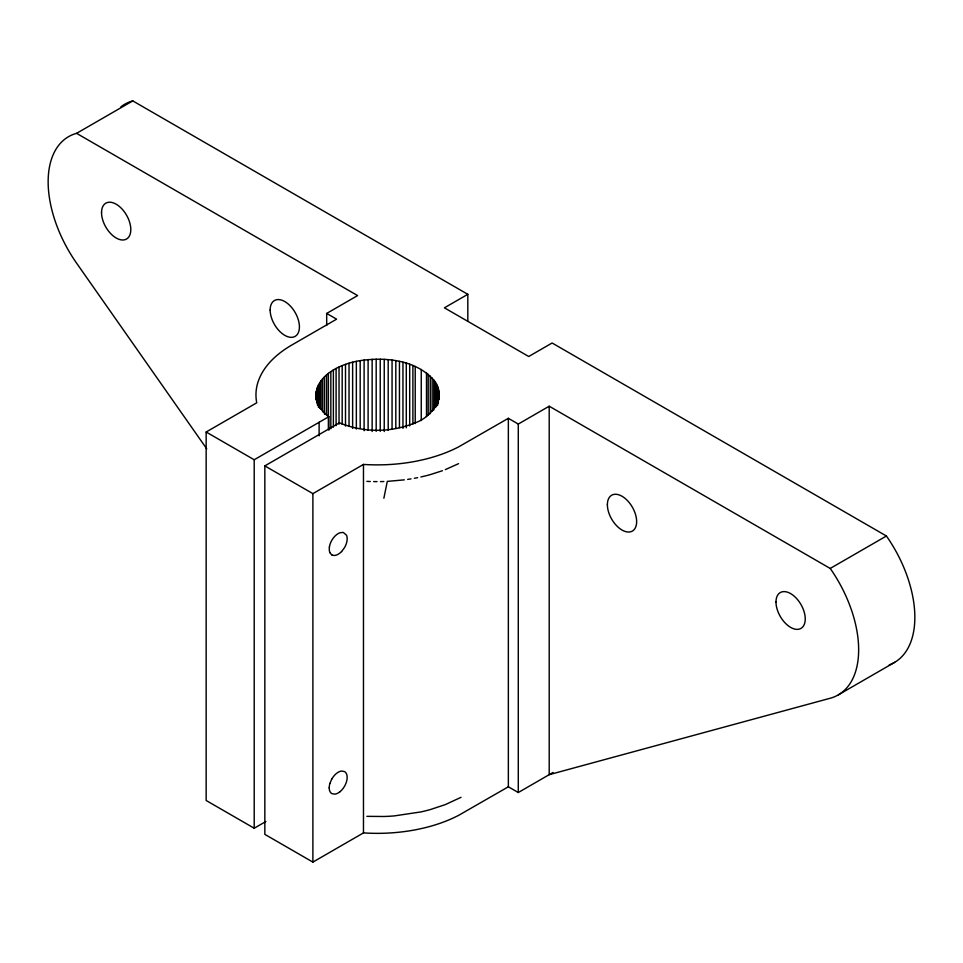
<?xml version="1.0" encoding="UTF-8"?>
<svg xmlns="http://www.w3.org/2000/svg" width="963" height="963" viewBox="0 0 963 963"><rect width="100%" height="100%" fill="white"/><g stroke="black" fill="none" stroke-linecap="round" stroke-linejoin="round"><path stroke-width="1.44" d="M315.96 399.91C313.432 375.835 340.384 363.701 360.186 360.631C385.513 356.876 415.727 359.849 433.759 380.012C447.699 396.347 431.448 417.737 414.427 423.082C390.761 432.772 363.051 432.748 339.47 422.805L264.837 465.899L264.837 834.367L312.891 862.102L363.472 832.899A122.951 70.985 0 0 0 383.623 833.26A120.58 69.613 0 0 0 397.262 832.393A122.77 70.877 0 0 0 417.424 829.42L423.925 827.987A122.337 70.636 0 0 0 442.342 822.474A121.037 69.878 0 0 0 458.569 815.384L508.356 786.795L518.287 792.525L553.027 772.458M383.864 498.268L387.282 481.392L404.328 479.863M329.382 546.9L329.924 544.613A12.663 7.307 -60 0 1 340.059 532.72L343.273 532.431L346.499 535.199A12.663 7.307 -60 0 1 346.981 540.977A12.543 7.247 -60 0 1 344.477 547.706L341.576 551.582M329.852 783.485L331.766 779.043M340.023 791.706L341.733 790.093A12.688 7.319 -60 0 0 346.981 775.408A12.543 7.247 -60 0 0 344.477 771.568L341.576 771.026A12.688 7.319 -60 0 0 331.79 779.055M206.744 448.842L76.583 263.14A98.671 56.961 60 0 1 76.583 133.339L132.786 100.898L467.813 294.317L467.813 321.389M326.686 325.47L326.686 313.432L357.598 295.581L76.583 133.339M265.896 821.487L254.208 828.228L206.154 800.482L206.154 432.014L256.736 402.811A121.169 69.962 0 0 1 255.965 395.095A122.482 70.72 0 0 1 257.615 383.298C262.694 366.301 276.754 353.77 291.645 345.115L336.605 319.162L326.686 313.432M467.813 294.317L444.412 307.823L528.723 356.503L552.112 342.997L886.417 536.006A98.671 56.961 60 0 1 889.282 664.879M206.154 432.014L254.208 459.76L328.852 416.666C321.618 411.43 315.527 403.208 315.96 393.891M264.837 465.899L312.891 493.634L363.472 464.431A122.951 70.985 0 0 0 376.822 464.876A120.58 69.613 0 0 0 390.448 464.467A122.77 70.877 0 0 0 417.424 460.952L423.925 459.52A122.337 70.636 0 0 0 442.342 454.006A121.037 69.878 0 0 0 458.569 446.916L508.356 418.315L518.287 424.057L549.199 406.205L830.214 568.447L886.417 536.006M838.448 694.792L894.651 662.339M461.036 797.328L445.291 804.611L430.413 809.546A119.4 68.927 0 0 1 420.891 811.929L394.144 815.926A117.703 67.952 0 0 1 383.864 816.492L366.867 816.347M458.593 463.66L445.291 469.631M442.438 470.714L430.413 474.578A119.4 68.927 0 0 1 420.891 476.962M414.355 478.286L417.641 477.648M407.698 479.393L411.032 478.864M380.445 481.608L383.864 481.524M373.656 481.596L377.039 481.62M366.867 481.368L370.274 481.512M331.766 554.905L329.852 552.666M549.199 406.205L549.199 774.673L830.214 698.247A98.671 56.961 60 0 0 830.214 568.447M518.287 424.057L518.287 792.525M508.356 418.315L508.356 786.795M439.056 393.145L439.056 399.151M438.767 390.822L438.767 399.85M438.346 400.139L438.346 403.148M438.225 388.534L438.225 403.581M437.575 402.438L437.575 405.447M437.443 386.307L437.443 404.352M436.432 384.141L436.432 406.699M435.192 382.034L435.192 407.602M433.759 380.012L433.759 410.094M432.146 378.086L432.146 411.177M430.256 376.124L430.256 413.729M428.186 374.27L428.186 414.884M426.501 372.934L426.501 416.546M421.252 369.455L421.252 420.59M415.222 366.421L415.222 423.576M412.898 365.446L412.898 424.105M409.696 364.255L409.696 425.923M406.29 363.159L406.29 427.825M402.955 362.232L402.955 428.403M399.452 361.402L399.452 427.584M395.817 360.692L395.817 428.366M392.061 360.102L392.061 429.281M388.197 359.656L388.197 430.341M384.237 359.343L384.237 431.532M380.229 359.175L380.229 431.364M376.184 359.163L376.184 431.352M372.139 359.295L372.139 431.484M368.107 359.584L368.107 430.28M364.11 360.03L364.11 430.714M363.472 464.431L363.472 832.899M360.186 360.631L360.186 428.306M356.346 361.366L356.346 429.041M352.627 362.232L352.627 428.415M349.027 363.244L349.027 426.404M345.5 364.399L345.5 426.055M342.178 365.663L342.178 424.322M339.036 367.023L339.036 424.177M336.099 368.48L336.099 425.634M333.379 370.009L333.379 427.151M330.839 371.61L330.839 428.764M328.852 416.666L328.852 430.208M328.371 373.391L328.371 429.041M326.589 374.824L326.589 415.438M324.531 376.714L324.531 414.307M322.653 378.688L322.653 411.767M321.064 380.638L321.064 409.215M319.644 382.684L319.644 408.252M319.114 422.288L319.114 435.83M318.44 384.803L318.44 407.361M317.453 387.006L317.453 405.05M316.707 389.257L316.707 402.799M316.201 391.568L316.201 399.079M312.891 493.634L312.891 862.102M254.208 459.76L254.208 828.228M340.047 791.67A12.688 7.319 -60 0 1 334.799 794.138L331.886 793.656A12.724 7.343 -60 0 1 329.19 787.794M329.238 787.77A12.688 7.319 -60 0 1 329.9 783.461M341.6 551.522A12.663 7.307 -60 0 1 331.814 554.832M329.936 552.606A12.663 7.307 -60 0 1 329.454 546.84M120.869 106.857A98.671 56.961 60 0 1 132.786 100.898M101.536 212.654A20.704 11.953 60 0 0 123.493 239.968A20.704 11.953 60 0 0 123.493 210.692A20.704 11.953 60 0 0 101.536 212.654M270.146 310.002A20.704 11.953 60 0 0 292.102 337.315A20.704 11.953 60 0 0 292.102 308.04A20.704 11.953 60 0 0 270.146 310.002M607.376 504.684A20.704 11.953 60 0 0 629.333 532.009A20.704 11.953 60 0 0 629.333 502.734A20.704 11.953 60 0 0 607.376 504.684M775.985 602.031A20.704 11.953 60 0 0 797.942 629.345A20.704 11.953 60 0 0 797.942 600.081A20.704 11.953 60 0 0 775.985 602.031"/></g></svg>
